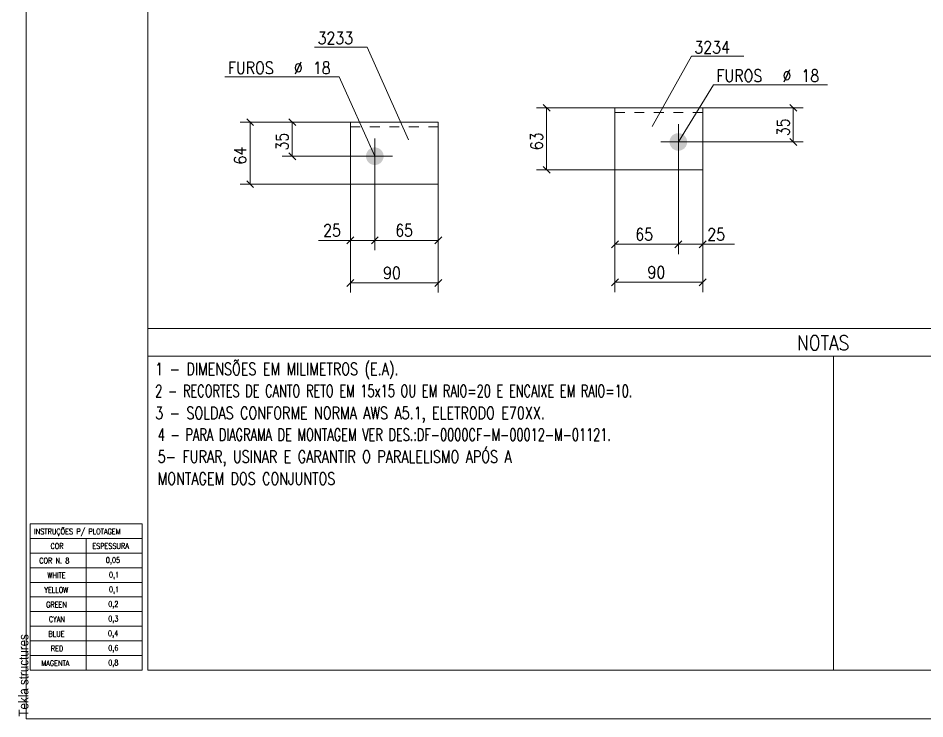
# Model space of a CAD drawing. Header units: millimetres. Extents: x 2 to 845, y 5 to 599.
# Drawn here: x 2.4 to 188.2, y 5 to 148.6 of the extents above; entities that cross this region are included whole.
import ezdxf

# ---------------------------------------------------------------- set-up
doc = ezdxf.new("R2010")
doc.units = ezdxf.units.MM
doc.linetypes.add('XKITLINE00', pattern=[0])
doc.linetypes.add('XKITLINE02', pattern=[4, 2, -2])
for name, color, linetype, lineweight in [('Cota', 4, 'Continuous', 0), ('Folha do desenho', 3, 'Continuous', 0), ('Marca da peça', 2, 'Continuous', 0), ('Marca do parafuso', 4, 'Continuous', 0), ('Outro tipo de objeto', 7, 'Continuous', 0), ('Parafuso', 3, 'Continuous', 0), ('Peça', 2, 'Continuous', 0)]:
    doc.layers.add(name, color=color, linetype=linetype, lineweight=lineweight)
doc.styles.add('ARIAL', font='ARIAL.TTF')
doc.styles.add('ROMANS', font='ROMANS__.TTF')
doc.styles.add('SIMPLEX', font='SIMPLEX_.TTF')

# ---------------------------------------------------------------- blocks, each defined once
blk = doc.blocks.new('*A1')
at = {"layer": 'Folha do desenho', "color": 5, "style": 'ARIAL', "width": 0.85}
blk.add_text('Tekla structures', height=2, rotation=90, dxfattribs=at).set_placement((4.5, 5.5))
blk = doc.blocks.new('*A472')
at = {"layer": 'Peça', "color": 4, "linetype": 'XKITLINE00', "lineweight": 0}
for p, q in [((142.69, 130.2), (124.69, 130.2)), ((124.69, 130.2), (124.69, 117.5)), ((142.69, 130.2), (142.69, 117.5)), ((142.69, 117.5), (124.69, 117.5))]:
    blk.add_line(p, q, dxfattribs=at)
at = {"layer": 'Peça', "color": 7, "linetype": 'XKITLINE02', "lineweight": 0}
blk.add_line((142.69, 129.25), (124.69, 129.25), dxfattribs=at)
blk = doc.blocks.new('*A473')
at = {"layer": 'Parafuso'}
blk.add_hatch(color=7, dxfattribs=at).paths.add_polyline_path([(135.89, 123.26), (135.89, 123.31), (135.9, 123.35), (135.9, 123.39), (135.9, 123.44), (135.91, 123.48), (135.92, 123.52), (135.92, 123.57), (135.93, 123.61), (135.94, 123.65), (135.96, 123.7), (135.97, 123.74), (135.98, 123.78), (136, 123.82), (136.01, 123.86), (136.03, 123.91), (136.04, 123.95), (136.06, 123.99), (136.08, 124.03), (136.1, 124.07), (136.12, 124.1), (136.15, 124.14), (136.17, 124.18), (136.19, 124.22), (136.22, 124.25), (136.24, 124.29), (136.27, 124.32), (136.3, 124.36), (136.33, 124.39), (136.36, 124.43), (136.39, 124.46), (136.42, 124.49), (136.45, 124.52), (136.48, 124.55), (136.51, 124.58), (136.55, 124.61), (136.58, 124.64), (136.62, 124.66), (136.65, 124.69), (136.69, 124.71), (136.73, 124.74), (136.76, 124.76), (136.8, 124.78), (136.84, 124.8), (136.88, 124.82), (136.92, 124.84), (136.96, 124.86), (137, 124.88), (137.04, 124.9), (137.08, 124.91), (137.13, 124.93), (137.17, 124.94), (137.21, 124.95), (137.25, 124.96), (137.3, 124.97), (137.34, 124.98), (137.38, 124.99), (137.43, 125), (137.47, 125), (137.51, 125.01), (137.56, 125.01), (137.6, 125.01), (137.65, 125.02), (137.69, 125.02), (137.73, 125.02), (137.78, 125.01), (137.82, 125.01), (137.87, 125.01), (137.91, 125), (137.95, 125), (138, 124.99), (138.04, 124.98), (138.08, 124.97), (138.13, 124.96), (138.17, 124.95), (138.21, 124.94), (138.25, 124.93), (138.3, 124.91), (138.34, 124.9), (138.38, 124.88), (138.42, 124.86), (138.46, 124.84), (138.5, 124.82), (138.54, 124.8), (138.58, 124.78), (138.62, 124.76), (138.65, 124.74), (138.69, 124.71), (138.73, 124.69), (138.76, 124.66), (138.8, 124.64), (138.83, 124.61), (138.87, 124.58), (138.9, 124.55), (138.93, 124.52), (138.96, 124.49), (138.99, 124.46), (139.02, 124.43), (139.05, 124.39), (139.08, 124.36), (139.11, 124.32), (139.14, 124.29), (139.16, 124.25), (139.19, 124.22), (139.21, 124.18), (139.23, 124.14), (139.26, 124.1), (139.28, 124.07), (139.3, 124.03), (139.32, 123.99), (139.34, 123.95), (139.35, 123.91), (139.37, 123.86), (139.39, 123.82), (139.4, 123.78), (139.41, 123.74), (139.43, 123.7), (139.44, 123.65), (139.45, 123.61), (139.46, 123.57), (139.46, 123.52), (139.47, 123.48), (139.48, 123.44), (139.48, 123.39), (139.49, 123.35), (139.49, 123.31), (139.49, 123.26), (139.49, 123.22), (139.49, 123.17), (139.49, 123.13), (139.49, 123.08), (139.48, 123.04), (139.48, 123), (139.47, 122.95), (139.46, 122.91), (139.46, 122.87), (139.45, 122.82), (139.44, 122.78), (139.43, 122.74), (139.41, 122.69), (139.4, 122.65), (139.39, 122.61), (139.37, 122.57), (139.35, 122.53), (139.34, 122.49), (139.32, 122.45), (139.3, 122.41), (139.28, 122.37), (139.26, 122.33), (139.23, 122.29), (139.21, 122.25), (139.19, 122.22), (139.16, 122.18), (139.14, 122.14), (139.11, 122.11), (139.08, 122.08), (139.05, 122.04), (139.02, 122.01), (138.99, 121.98), (138.96, 121.94), (138.93, 121.91), (138.9, 121.88), (138.87, 121.85), (138.83, 121.83), (138.8, 121.8), (138.76, 121.77), (138.73, 121.75), (138.69, 121.72), (138.65, 121.7), (138.62, 121.67), (138.58, 121.65), (138.54, 121.63), (138.5, 121.61), (138.46, 121.59), (138.42, 121.57), (138.38, 121.55), (138.34, 121.54), (138.3, 121.52), (138.25, 121.51), (138.21, 121.49), (138.17, 121.48), (138.13, 121.47), (138.08, 121.46), (138.04, 121.45), (138, 121.44), (137.95, 121.44), (137.91, 121.43), (137.87, 121.43), (137.82, 121.42), (137.78, 121.42), (137.73, 121.42), (137.69, 121.42), (137.65, 121.42), (137.6, 121.42), (137.56, 121.42), (137.51, 121.43), (137.47, 121.43), (137.43, 121.44), (137.38, 121.44), (137.34, 121.45), (137.3, 121.46), (137.25, 121.47), (137.21, 121.48), (137.17, 121.49), (137.13, 121.51), (137.08, 121.52), (137.04, 121.54), (137, 121.55), (136.96, 121.57), (136.92, 121.59), (136.88, 121.61), (136.84, 121.63), (136.8, 121.65), (136.76, 121.67), (136.73, 121.7), (136.69, 121.72), (136.65, 121.75), (136.62, 121.77), (136.58, 121.8), (136.55, 121.83), (136.51, 121.85), (136.48, 121.88), (136.45, 121.91), (136.42, 121.94), (136.39, 121.98), (136.36, 122.01), (136.33, 122.04), (136.3, 122.08), (136.27, 122.11), (136.24, 122.14), (136.22, 122.18), (136.19, 122.22), (136.17, 122.25), (136.15, 122.29), (136.12, 122.33), (136.1, 122.37), (136.08, 122.41), (136.06, 122.45), (136.04, 122.49), (136.03, 122.53), (136.01, 122.57), (136, 122.61), (135.98, 122.65), (135.97, 122.69), (135.96, 122.74), (135.94, 122.78), (135.93, 122.82), (135.92, 122.87), (135.92, 122.91), (135.91, 122.95), (135.9, 123), (135.9, 123.04), (135.9, 123.08), (135.89, 123.13), (135.89, 123.17), (135.89, 123.22)], flags=17)
at = {"layer": 'Parafuso', "color": 7, "linetype": 'XKITLINE00', "lineweight": 0}
for p, q in [((137.69, 119.62), (137.69, 126.82)), ((134.09, 123.22), (141.29, 123.22))]:
    blk.add_line(p, q, dxfattribs=at)
blk = doc.blocks.new('*A474')
at = {"layer": 'Parafuso'}
blk.add_hatch(color=7, dxfattribs=at).paths.add_polyline_path([(77.29, 120.25), (77.29, 120.2), (77.28, 120.16), (77.28, 120.12), (77.28, 120.07), (77.27, 120.03), (77.26, 119.98), (77.25, 119.94), (77.24, 119.9), (77.23, 119.85), (77.22, 119.81), (77.21, 119.77), (77.2, 119.73), (77.18, 119.69), (77.17, 119.64), (77.15, 119.6), (77.13, 119.56), (77.12, 119.52), (77.1, 119.48), (77.08, 119.44), (77.05, 119.4), (77.03, 119.37), (77.01, 119.33), (76.99, 119.29), (76.96, 119.26), (76.93, 119.22), (76.91, 119.18), (76.88, 119.15), (76.85, 119.12), (76.82, 119.08), (76.79, 119.05), (76.76, 119.02), (76.73, 118.99), (76.7, 118.96), (76.66, 118.93), (76.63, 118.9), (76.6, 118.87), (76.56, 118.85), (76.53, 118.82), (76.49, 118.8), (76.45, 118.77), (76.41, 118.75), (76.38, 118.73), (76.34, 118.7), (76.3, 118.68), (76.26, 118.66), (76.22, 118.65), (76.18, 118.63), (76.14, 118.61), (76.1, 118.6), (76.05, 118.58), (76.01, 118.57), (75.97, 118.56), (75.93, 118.55), (75.88, 118.54), (75.84, 118.53), (75.8, 118.52), (75.75, 118.51), (75.71, 118.51), (75.67, 118.5), (75.62, 118.5), (75.58, 118.49), (75.53, 118.49), (75.49, 118.49), (75.44, 118.49), (75.4, 118.49), (75.36, 118.5), (75.31, 118.5), (75.27, 118.51), (75.22, 118.51), (75.18, 118.52), (75.14, 118.53), (75.09, 118.54), (75.05, 118.55), (75.01, 118.56), (74.97, 118.57), (74.92, 118.58), (74.88, 118.6), (74.84, 118.61), (74.8, 118.63), (74.76, 118.65), (74.72, 118.66), (74.68, 118.68), (74.64, 118.7), (74.6, 118.73), (74.56, 118.75), (74.53, 118.77), (74.49, 118.8), (74.45, 118.82), (74.42, 118.85), (74.38, 118.87), (74.35, 118.9), (74.31, 118.93), (74.28, 118.96), (74.25, 118.99), (74.22, 119.02), (74.19, 119.05), (74.15, 119.08), (74.13, 119.12), (74.1, 119.15), (74.07, 119.18), (74.04, 119.22), (74.02, 119.26), (73.99, 119.29), (73.97, 119.33), (73.94, 119.37), (73.92, 119.4), (73.9, 119.44), (73.88, 119.48), (73.86, 119.52), (73.84, 119.56), (73.83, 119.6), (73.81, 119.64), (73.79, 119.69), (73.78, 119.73), (73.77, 119.77), (73.75, 119.81), (73.74, 119.85), (73.73, 119.9), (73.72, 119.94), (73.72, 119.98), (73.71, 120.03), (73.7, 120.07), (73.7, 120.12), (73.69, 120.16), (73.69, 120.2), (73.69, 120.25), (73.69, 120.29), (73.69, 120.34), (73.69, 120.38), (73.69, 120.42), (73.7, 120.47), (73.7, 120.51), (73.71, 120.56), (73.72, 120.6), (73.72, 120.64), (73.73, 120.69), (73.74, 120.73), (73.75, 120.77), (73.77, 120.81), (73.78, 120.86), (73.79, 120.9), (73.81, 120.94), (73.83, 120.98), (73.84, 121.02), (73.86, 121.06), (73.88, 121.1), (73.9, 121.14), (73.92, 121.18), (73.94, 121.22), (73.97, 121.25), (73.99, 121.29), (74.02, 121.33), (74.04, 121.36), (74.07, 121.4), (74.1, 121.43), (74.13, 121.47), (74.15, 121.5), (74.19, 121.53), (74.22, 121.56), (74.25, 121.6), (74.28, 121.63), (74.31, 121.65), (74.35, 121.68), (74.38, 121.71), (74.42, 121.74), (74.45, 121.76), (74.49, 121.79), (74.53, 121.81), (74.56, 121.84), (74.6, 121.86), (74.64, 121.88), (74.68, 121.9), (74.72, 121.92), (74.76, 121.94), (74.8, 121.95), (74.84, 121.97), (74.88, 121.99), (74.92, 122), (74.97, 122.01), (75.01, 122.03), (75.05, 122.04), (75.09, 122.05), (75.14, 122.06), (75.18, 122.07), (75.22, 122.07), (75.27, 122.08), (75.31, 122.08), (75.36, 122.09), (75.4, 122.09), (75.44, 122.09), (75.49, 122.09), (75.53, 122.09), (75.58, 122.09), (75.62, 122.09), (75.67, 122.08), (75.71, 122.08), (75.75, 122.07), (75.8, 122.07), (75.84, 122.06), (75.88, 122.05), (75.93, 122.04), (75.97, 122.03), (76.01, 122.01), (76.05, 122), (76.1, 121.99), (76.14, 121.97), (76.18, 121.95), (76.22, 121.94), (76.26, 121.92), (76.3, 121.9), (76.34, 121.88), (76.38, 121.86), (76.41, 121.84), (76.45, 121.81), (76.49, 121.79), (76.53, 121.76), (76.56, 121.74), (76.6, 121.71), (76.63, 121.68), (76.66, 121.65), (76.7, 121.63), (76.73, 121.6), (76.76, 121.56), (76.79, 121.53), (76.82, 121.5), (76.85, 121.47), (76.88, 121.43), (76.91, 121.4), (76.93, 121.36), (76.96, 121.33), (76.99, 121.29), (77.01, 121.25), (77.03, 121.22), (77.05, 121.18), (77.08, 121.14), (77.1, 121.1), (77.12, 121.06), (77.13, 121.02), (77.15, 120.98), (77.17, 120.94), (77.18, 120.9), (77.2, 120.86), (77.21, 120.81), (77.22, 120.77), (77.23, 120.73), (77.24, 120.69), (77.25, 120.64), (77.26, 120.6), (77.27, 120.56), (77.28, 120.51), (77.28, 120.47), (77.28, 120.42), (77.29, 120.38), (77.29, 120.34), (77.29, 120.29)], flags=17)
at = {"layer": 'Parafuso', "color": 7, "linetype": 'XKITLINE00', "lineweight": 0}
for p, q in [((75.49, 123.89), (75.49, 116.69)), ((79.09, 120.29), (71.89, 120.29))]:
    blk.add_line(p, q, dxfattribs=at)
blk = doc.blocks.new('*A475')
at = {"layer": 'Peça', "color": 4, "linetype": 'XKITLINE00', "lineweight": 0}
for p, q in [((70.49, 127.27), (88.49, 127.27)), ((70.49, 114.57), (70.49, 127.27)), ((88.49, 127.27), (88.49, 114.57)), ((88.49, 114.57), (70.49, 114.57))]:
    blk.add_line(p, q, dxfattribs=at)
at = {"layer": 'Peça', "color": 7, "linetype": 'XKITLINE02', "lineweight": 0}
blk.add_line((88.49, 126.32), (70.49, 126.32), dxfattribs=at)
blk = doc.blocks.new('*A1389')
at = {"layer": 'Cota', "color": 7, "linetype": 'XKITLINE00', "lineweight": 0}
for p, q in [((124.69, 130.2), (108.64, 130.2)), ((109.98, 130.9), (111.4, 129.49)), ((110.69, 117.5), (110.69, 130.2)), ((124.69, 117.5), (108.64, 117.5)), ((109.98, 118.2), (111.4, 116.79))]:
    blk.add_line(p, q, dxfattribs=at)
at = {"layer": 'Cota', "color": 3}
for p in [(110.69, 130.2), (110.69, 117.5)]:
    blk.add_point(p, dxfattribs=at)
at = {"layer": 'Cota', "color": 3, "style": 'SIMPLEX', "width": 0.85}
blk.add_text('63', height=2.5, rotation=90.0002, dxfattribs=at).set_placement((109.89, 121.53))
blk = doc.blocks.new('*A1390')
at = {"layer": 'Cota', "color": 7, "linetype": 'XKITLINE00', "lineweight": 0}
for p, q in [((124.69, 117.5), (124.69, 92.47)), ((142.69, 117.5), (142.69, 92.47)), ((125.4, 95.18), (123.98, 93.76)), ((143.4, 95.18), (141.98, 93.76)), ((124.69, 94.47), (142.69, 94.47))]:
    blk.add_line(p, q, dxfattribs=at)
at = {"layer": 'Cota', "color": 3}
for p in [(124.69, 94.47), (142.69, 94.47)]:
    blk.add_point(p, dxfattribs=at)
at = {"layer": 'Cota', "color": 3, "style": 'SIMPLEX', "width": 0.85}
blk.add_text('90', height=2.5, dxfattribs=at).set_placement((131.37, 95.27))
blk = doc.blocks.new('*A1391')
at = {"layer": 'Cota', "color": 7, "linetype": 'XKITLINE00', "lineweight": 0}
for p, q in [((137.69, 123.22), (137.69, 100.24)), ((124.69, 117.5), (124.69, 100.24)), ((125.4, 102.95), (123.98, 101.54)), ((124.69, 102.24), (137.69, 102.24)), ((138.4, 102.95), (136.98, 101.54))]:
    blk.add_line(p, q, dxfattribs=at)
at = {"layer": 'Cota', "color": 3}
for p in [(124.69, 102.24), (137.69, 102.24)]:
    blk.add_point(p, dxfattribs=at)
at = {"layer": 'Cota', "color": 3, "style": 'SIMPLEX', "width": 0.85}
blk.add_text('65', height=2.5, dxfattribs=at).set_placement((128.87, 103.04))
blk = doc.blocks.new('*A1392')
at = {"layer": 'Cota', "color": 7, "linetype": 'XKITLINE00', "lineweight": 0}
for p, q in [((137.69, 123.22), (137.69, 100.24)), ((142.69, 117.5), (142.69, 100.24)), ((138.4, 102.95), (136.98, 101.54)), ((137.69, 102.24), (142.69, 102.24)), ((143.4, 102.95), (141.98, 101.54)), ((142.69, 102.24), (149.21, 102.24)), ((142.69, 102.24), (149.21, 102.24))]:
    blk.add_line(p, q, dxfattribs=at)
at = {"layer": 'Cota', "color": 3}
for p in [(137.69, 102.24), (142.69, 102.24)]:
    blk.add_point(p, dxfattribs=at)
at = {"layer": 'Cota', "color": 3, "style": 'SIMPLEX', "width": 0.85}
blk.add_text('25', height=2.5, dxfattribs=at).set_placement((143.63, 103.04))
blk = doc.blocks.new('*A1393')
at = {"layer": 'Cota', "color": 7, "linetype": 'XKITLINE00', "lineweight": 0}
for p, q in [((142.69, 130.2), (163.24, 130.2)), ((160.53, 130.9), (161.95, 129.49)), ((161.24, 123.22), (161.24, 130.2)), ((137.69, 123.22), (163.24, 123.22)), ((160.53, 123.92), (161.95, 122.51))]:
    blk.add_line(p, q, dxfattribs=at)
at = {"layer": 'Cota', "color": 3}
for p in [(161.24, 130.2), (161.24, 123.22)]:
    blk.add_point(p, dxfattribs=at)
at = {"layer": 'Cota', "color": 3, "style": 'SIMPLEX', "width": 0.85}
blk.add_text('35', height=2.5, rotation=90.0002, dxfattribs=at).set_placement((160.44, 124.39))
blk = doc.blocks.new('*A1394')
at = {"layer": 'Marca da peça', "color": 7, "linetype": 'XKITLINE00', "lineweight": 0}
for p, q in [((132.35, 126.39), (140.37, 140.76)), ((140.37, 140.76), (151.11, 140.76))]:
    blk.add_line(p, q, dxfattribs=at)
at = {"layer": 'Marca da peça', "color": 4, "style": 'ROMANS', "width": 0.85}
blk.add_text('3234', height=2.5, dxfattribs=at).set_placement((140.97, 141.36))
blk = doc.blocks.new('*A1395')
at = {"layer": 'Marca do parafuso', "color": 7, "linetype": 'XKITLINE00', "lineweight": 0}
for p, q in [((137.69, 123.22), (144.91, 134.92)), ((144.91, 134.92), (168.28, 134.92)), ((139, 125.34), (137.69, 123.22))]:
    blk.add_line(p, q, dxfattribs=at)
at = {"layer": 'Marca do parafuso', "color": 3, "style": 'ROMANS', "width": 0.85}
for s, p in [('FUROS', (145.51, 135.52)), ('Ø', (159.04, 135.52)), ('18', (162.91, 135.52))]:
    blk.add_text(s, height=2.5, dxfattribs=at).set_placement(p)
blk = doc.blocks.new('*A1396')
at = {"layer": 'Cota', "color": 7, "linetype": 'XKITLINE00', "lineweight": 0}
for p, q in [((70.49, 127.27), (56.51, 127.27)), ((57.85, 127.98), (59.27, 126.56)), ((58.56, 120.29), (58.56, 127.27)), ((57.85, 121), (59.27, 119.58)), ((75.49, 120.29), (56.51, 120.29))]:
    blk.add_line(p, q, dxfattribs=at)
at = {"layer": 'Cota', "color": 3}
for p in [(58.56, 127.27), (58.56, 120.29)]:
    blk.add_point(p, dxfattribs=at)
at = {"layer": 'Cota', "color": 3, "style": 'SIMPLEX', "width": 0.85}
blk.add_text('35', height=2.5, rotation=90.0002, dxfattribs=at).set_placement((57.76, 121.46))
blk = doc.blocks.new('*A1397')
at = {"layer": 'Cota', "color": 7, "linetype": 'XKITLINE00', "lineweight": 0}
for p, q in [((70.49, 114.57), (70.49, 92.34)), ((88.49, 114.57), (88.49, 92.34)), ((71.2, 95.04), (69.78, 93.63)), ((89.19, 95.04), (87.78, 93.63)), ((70.49, 94.34), (88.49, 94.34))]:
    blk.add_line(p, q, dxfattribs=at)
at = {"layer": 'Cota', "color": 3}
for p in [(70.49, 94.34), (88.49, 94.34)]:
    blk.add_point(p, dxfattribs=at)
at = {"layer": 'Cota', "color": 3, "style": 'SIMPLEX', "width": 0.85}
blk.add_text('90', height=2.5, dxfattribs=at).set_placement((77.17, 95.14))
blk = doc.blocks.new('*A1398')
at = {"layer": 'Cota', "color": 7, "linetype": 'XKITLINE00', "lineweight": 0}
for p, q in [((75.49, 120.29), (75.49, 101.05)), ((88.49, 114.57), (88.49, 101.05)), ((76.2, 103.76), (74.78, 102.35)), ((75.49, 103.05), (88.49, 103.05)), ((89.19, 103.76), (87.78, 102.35))]:
    blk.add_line(p, q, dxfattribs=at)
at = {"layer": 'Cota', "color": 3}
for p in [(75.49, 103.05), (88.49, 103.05)]:
    blk.add_point(p, dxfattribs=at)
at = {"layer": 'Cota', "color": 3, "style": 'SIMPLEX', "width": 0.85}
blk.add_text('65', height=2.5, dxfattribs=at).set_placement((79.67, 103.85))
blk = doc.blocks.new('*A1399')
at = {"layer": 'Cota', "color": 7, "linetype": 'XKITLINE00', "lineweight": 0}
for p, q in [((75.49, 120.29), (75.49, 101.05)), ((70.49, 114.57), (70.49, 101.05)), ((70.49, 103.05), (63.97, 103.05)), ((70.49, 103.05), (63.97, 103.05)), ((71.2, 103.76), (69.78, 102.35)), ((70.49, 103.05), (75.49, 103.05)), ((76.2, 103.76), (74.78, 102.35))]:
    blk.add_line(p, q, dxfattribs=at)
at = {"layer": 'Cota', "color": 3}
for p in [(70.49, 103.05), (75.49, 103.05)]:
    blk.add_point(p, dxfattribs=at)
at = {"layer": 'Cota', "color": 3, "style": 'SIMPLEX', "width": 0.85}
blk.add_text('25', height=2.5, dxfattribs=at).set_placement((64.91, 103.85))
blk = doc.blocks.new('*A1400')
at = {"layer": 'Cota', "color": 7, "linetype": 'XKITLINE00', "lineweight": 0}
for p, q in [((70.49, 127.27), (47.9, 127.27)), ((49.24, 127.98), (50.66, 126.56)), ((49.95, 114.57), (49.95, 127.27)), ((49.24, 115.28), (50.66, 113.86)), ((70.49, 114.57), (47.9, 114.57))]:
    blk.add_line(p, q, dxfattribs=at)
at = {"layer": 'Cota', "color": 3}
for p in [(49.95, 127.27), (49.95, 114.57)]:
    blk.add_point(p, dxfattribs=at)
at = {"layer": 'Cota', "color": 3, "style": 'SIMPLEX', "width": 0.85}
blk.add_text('64', height=2.5, rotation=90.0002, dxfattribs=at).set_placement((49.15, 118.6))
blk = doc.blocks.new('*A1401')
at = {"layer": 'Marca do parafuso', "color": 7, "linetype": 'XKITLINE00', "lineweight": 0}
for p, q in [((44.78, 136.54), (68.16, 136.54)), ((75.49, 120.29), (68.16, 136.54)), ((74.46, 122.57), (75.49, 120.29))]:
    blk.add_line(p, q, dxfattribs=at)
at = {"layer": 'Marca do parafuso', "color": 3, "style": 'ROMANS', "width": 0.85}
for s, p in [('FUROS', (45.38, 137.14)), ('Ø', (58.91, 137.14)), ('18', (62.78, 137.14))]:
    blk.add_text(s, height=2.5, dxfattribs=at).set_placement(p)
blk = doc.blocks.new('*A1402')
at = {"layer": 'Marca da peça', "color": 7, "linetype": 'XKITLINE00', "lineweight": 0}
for p in [(63.16, 142.65), (82.37, 123.67)]:
    blk.add_line(p, (73.9, 142.65), dxfattribs=at)
at = {"layer": 'Marca da peça', "color": 4, "style": 'ROMANS', "width": 0.85}
blk.add_text('3233', height=2.5, dxfattribs=at).set_placement((63.76, 143.25))

msp = doc.modelspace()

# ---------------------------------------------------------------- linework, layer by layer
at = {"layer": 'Outro tipo de objeto', "color": 7, "linetype": 'XKITLINE00', "lineweight": 0}
for p, q in [((4.04, 599), (4.04, 5.04)), ((4.87, 45), (4.87, 15)), ((27.81, 45), (4.87, 45)), ((27.81, 15), (27.81, 45)), ((27.81, 42), (4.87, 42)), ((16.34, 42), (16.34, 15)), ((27.81, 39), (4.87, 39)), ((27.81, 36), (4.87, 36)), ((27.81, 33), (4.87, 33)), ((27.81, 30), (4.87, 30)), ((27.81, 27), (4.87, 27)), ((27.81, 24), (4.87, 24)), ((27.81, 21), (4.87, 21)), ((27.81, 18), (4.87, 18)), ((27.81, 15), (4.87, 15)), ((4.04, 5.04), (845, 5.04))]:
    msp.add_line(p, q, dxfattribs=at)
at = {"layer": 'Outro tipo de objeto', "color": 6, "linetype": 'XKITLINE00', "lineweight": 0}
for p, q in [((29, 589), (29, 15)), ((29, 15), (835, 15))]:
    msp.add_line(p, q, dxfattribs=at)
at = {"layer": 'Outro tipo de objeto', "color": 5, "linetype": 'XKITLINE00', "lineweight": 0}
msp.add_line((29, 85), (835, 85), dxfattribs=at)
at = {"layer": 'Outro tipo de objeto', "color": 4, "linetype": 'XKITLINE00', "lineweight": 0}
msp.add_line((29, 79.3), (475, 79.3), dxfattribs=at)
at = {"layer": 'Outro tipo de objeto', "color": 2, "linetype": 'XKITLINE00', "lineweight": 0}
msp.add_line((169.5, 15), (169.5, 79.3), dxfattribs=at)

# ---------------------------------------------------------------- block references
at = {"lineweight": 0}
for name in ['*A1402', '*A1394', '*A1389', '*A472', '*A1393', '*A1400', '*A1396', '*A475', '*A473', '*A474', '*A1391', '*A1392', '*A1399', '*A1398', '*A1390', '*A1397', '*A1']:
    msp.add_blockref(name, (0, 0), dxfattribs=at)
at = {"layer": 'Marca do parafuso', "lineweight": 0}
for name in ['*A1401', '*A1395']:
    msp.add_blockref(name, (0, 0), dxfattribs=at)

# ---------------------------------------------------------------- texts
at = {"layer": 'Outro tipo de objeto', "color": 5, "style": 'SIMPLEX', "width": 0.85}
msp.add_text('NOTAS', height=3, dxfattribs=at).set_placement((162.01, 80.57))
at = {"layer": 'Outro tipo de objeto', "color": 3}
for s, style, width, p in [('1 - DIMENSÕES EM MILIMETROS (E.A).', 'SIMPLEX', 0.765, (30.49, 75.46)), ('2 - RECORTES DE CANTO RETO EM 15x15 OU EM RAIO=20 E ENCAIXE EM RAIO=10.', 'SIMPLEX', 0.68, (30.49, 70.96)), ('3 - SOLDAS CONFORME NORMA AWS A5.1, ELETRODO E70XX.', 'SIMPLEX', 0.765, (30.49, 66.44)), ('4 - PARA DIAGRAMA DE MONTAGEM VER DES.:DF-0000CF-M-00012-M-01121.', 'SIMPLEX', 0.68, (31, 62)), ('5- FURAR, USINAR E GARANTIR O PARALELISMO APÓS A ', 'ROMANS', 0.765, (31, 57.5)), ('MONTAGEM DOS CONJUNTOS', 'ROMANS', 0.765, (31, 53))]:
    msp.add_text(s, height=2.5, dxfattribs=dict(at, style=style, width=width)).set_placement(p)
at = {"layer": 'Outro tipo de objeto', "color": 7, "style": 'ROMANS', "width": 0.765}
for s, height, p in [('INSTRUÇÕES P/ PLOTAGEM', 1.1474, (5.67, 42.84)), ('COR', 1.147, (9.03, 39.87)), ('ESPESSURA', 1.147, (17.58, 39.87)), ('COR N. 8', 1.147, (6.72, 36.87)), ('0,05', 1.147, (20.36, 36.98)), ('WHITE', 1.147, (8.41, 33.87)), ('0,1', 1.147, (21, 33.98)), ('YELLOW', 1.147, (7.75, 30.87)), ('0,1', 1.147, (21, 30.98)), ('GREEN', 1.147, (8.12, 27.87)), ('0,2', 1.147, (20.85, 27.98)), ('CYAN', 1.147, (8.69, 24.87)), ('0,3', 1.147, (20.85, 24.98)), ('BLUE', 1.147, (8.61, 21.87)), ('0,4', 1.147, (20.82, 21.98)), ('RED', 1.147, (9.08, 18.87)), ('0,6', 1.147, (20.85, 18.98)), ('MAGENTA', 1.147, (7.14, 15.87)), ('0,8', 1.147, (20.85, 15.98))]:
    msp.add_text(s, height=height, dxfattribs=at).set_placement(p)

doc.saveas('drawing.dxf')
